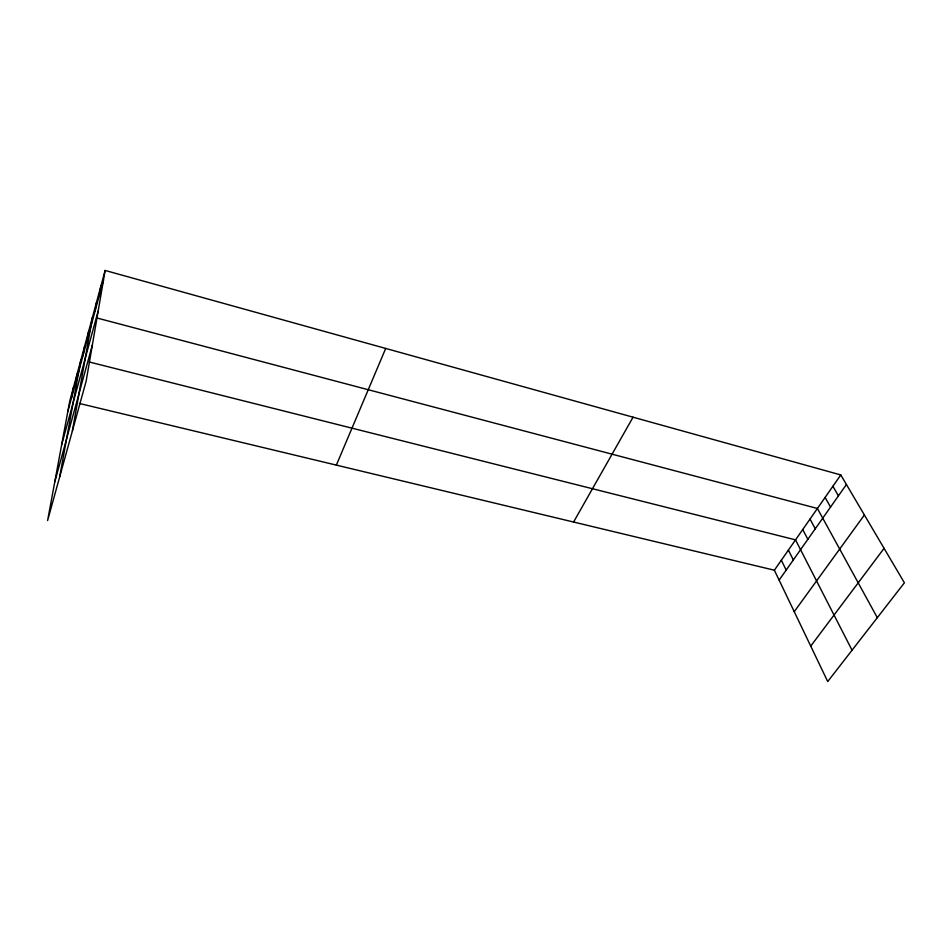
<?xml version="1.0" encoding="UTF-8"?>
<svg xmlns="http://www.w3.org/2000/svg" width="952" height="952" viewBox="0 0 952 952"><rect width="100%" height="100%" fill="white"/><g stroke="black" fill="none" stroke-linecap="round" stroke-linejoin="round"><path stroke-width="1.43" d="M105.136 270.451L86.144 381.157L47.6 520.577L69.746 401.149L105.136 270.451L840.783 474.941L904.4 582.803L827.716 681.549L774.369 570.212L79.361 403.458M99.198 295.834L100.888 286.147M94.986 311.399L96.699 301.605M72.388 430.911L92.57 316.837M86.846 341.387L88.631 331.391M59.69 476.833L80.908 359.892M82.931 355.834L84.74 345.743M75.267 384.096L77.136 373.838M71.507 397.924L73.411 387.595M67.806 411.562L103.494 280.031M61.618 444.965L98.199 310.852M54.764 481.938L92.32 345.124M336.353 465.123L385.703 348.444M573.568 522.029L633.056 417.202M774.369 570.212L840.783 474.941M779.129 580.125L846.423 484.508M794.242 611.684L864.404 514.984M810.735 646.111L884.075 548.34M89.309 362.01L795.527 539.867L852.052 650.216M96.854 317.968L817.411 508.463L877.316 617.681M832.893 486.258L838.426 495.861M825.11 497.432L830.537 507.083M810.033 519.054L815.257 528.8M802.738 529.526L807.855 539.308M788.387 550.101L793.325 559.954M781.342 560.204L786.185 570.093"/></g></svg>
